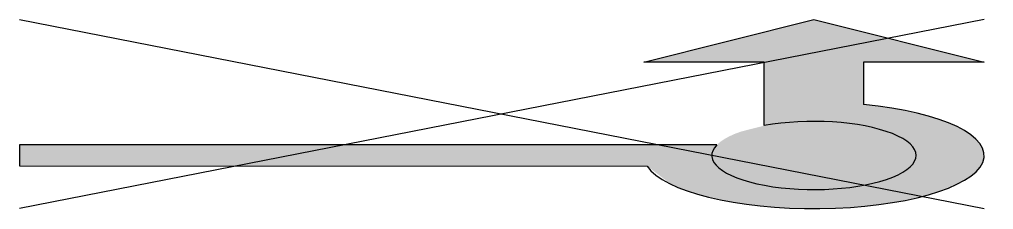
# Model space of a CAD drawing. Header units: metres. Extents: x 0 to 6.87, y -0.38 to 0.96.
import ezdxf

# ---------------------------------------------------------------- set-up
doc = ezdxf.new("R2010")
doc.units = ezdxf.units.M

msp = doc.modelspace()

# ---------------------------------------------------------------- hatches: boundary and pattern name
h = msp.add_hatch(color=256)
h.dxf.hatch_style = 1
edge = h.paths.add_edge_path()
edge.add_ellipse((5.6, -0.0006), major_axis=(0.72, 0), ratio=0.333997, start_angle=161.82644, end_angle=479.08707, ccw=False)
edge.add_line((4.916, 0.0744), (0, 0.0744))
edge.add_line((0, 0.0744), (0, -0.0749))
edge.add_line((0, -0.0749), (4.4242, -0.0756))
edge.add_ellipse((5.6, -0.0006), major_axis=(1.2, 0), ratio=0.3125, start_angle=-168.46305, end_angle=73.04224)
edge.add_line((5.95, 0.3581), (5.95, 0.6582))
edge.add_line((5.95, 0.6582), (6.8, 0.6582))
edge.add_line((6.8, 0.6582), (5.6, 0.9582))
edge.add_line((5.6, 0.9582), (4.4, 0.6582))
edge.add_line((4.4, 0.6582), (5.25, 0.6582))
edge.add_line((5.25, 0.6582), (5.25, 0.2096))

# ---------------------------------------------------------------- linework, layer by layer
at = {"flags": 128}
for points in [[(6.8, 0.9582), (0, -0.3756)], [(0, 0.9582), (6.8, -0.3756)]]:
    msp.add_lwpolyline(points, dxfattribs=at)
for points in [[(5.25, 0.2096), (5.25, 0.6582), (5.25, 0.6582), (4.4, 0.6582), (4.4, 0.6582), (5.6, 0.9582), (5.6, 0.9582), (6.8, 0.6582), (6.8, 0.6582), (5.95, 0.6582), (5.95, 0.6582), (5.95, 0.3581)], [(4.916, 0.0744), (0, 0.0744), (0, 0.0749), (0, -0.0749), (0, -0.0749), (4.4242, -0.0756)]]:
    msp.add_lwpolyline(points)
for major_axis, ratio, start_param, end_param in [((1.2, 0), 0.3125, -2.940235, 1.274828), ((0.72, 0), 0.333997, 2.824404, 8.361647)]:
    msp.add_ellipse((5.6, -0.0006), major_axis=major_axis, ratio=ratio, start_param=start_param, end_param=end_param)

doc.saveas('drawing.dxf')
